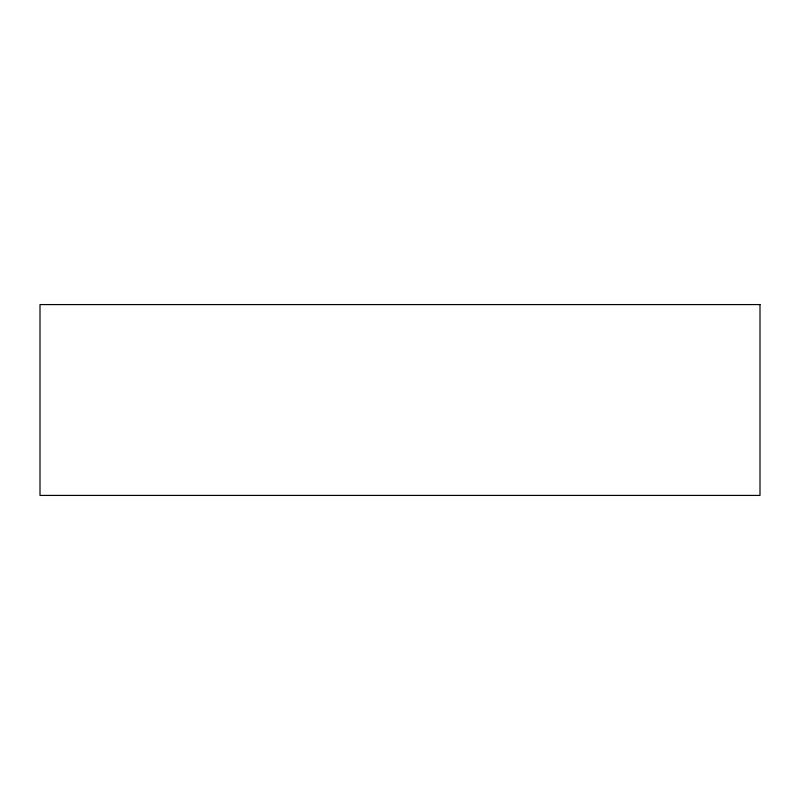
<?xml version="1.0" encoding="UTF-8"?>
<svg xmlns="http://www.w3.org/2000/svg" width="800" height="800" viewBox="0 0 800 800"><rect width="100%" height="100%" fill="white"/><g stroke="black" fill="none" stroke-linecap="round" stroke-linejoin="round"><path stroke-width="1.2" d="M760 304.58L40 304.58L40 495.42L760 495.42L760 304.58"/></g></svg>
